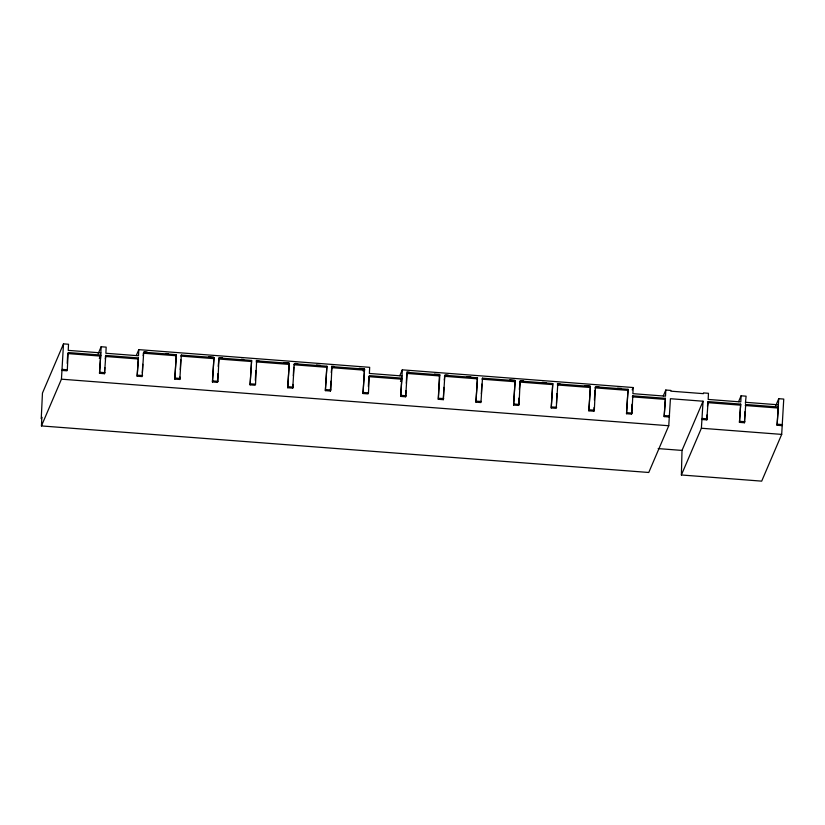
<?xml version="1.0" encoding="UTF-8"?>
<svg xmlns="http://www.w3.org/2000/svg" width="825" height="825" viewBox="0 0 825 825"><rect width="100%" height="100%" fill="white"/><g stroke="black" fill="none" stroke-linecap="round" stroke-linejoin="round"><path stroke-width="1.24" d="M775.727 405.714L778.738 398.692L783.75 399.073L781.688 434.393L761.692 481.14L681.388 474.983L701.384 428.237L703.055 401.218L670.426 398.712L668.755 425.741L648.759 472.478L41.446 425.927L41.858 417.172L41.25 418.595L42.457 393.071L63.504 343.86L68.516 344.242L68.227 350.377L100.856 352.873L101.145 346.748L106.167 347.129L105.878 353.265L138.507 355.761L138.796 349.635L369.672 367.331L369.383 373.457L402.012 375.963L402.301 369.837L633.177 387.533L632.888 393.659L665.517 396.165L665.806 390.029L670.818 390.421L670.787 391.163L703.416 393.659L703.447 392.917L708.458 393.298L708.17 399.434L740.798 401.93L741.087 395.804L746.109 396.186L745.377 403.353M41.446 425.927L61.442 379.18L63.504 343.86M67.227 363.423L67.691 353.574L100.32 356.08M61.854 370.425L66.877 370.817L67.32 369.775L68.135 352.543L100.753 355.049L99.505 373.312L104.517 373.694L105.775 355.431L138.404 357.937L137.146 376.2L142.158 376.582L143.705 352.192L176.333 354.688L174.787 379.088L179.809 379.469L181.345 355.07L213.974 357.576L212.438 381.975L217.449 382.357L217.893 381.325L218.996 357.957L251.625 360.463L250.078 384.852L255.09 385.244L255.533 384.202L256.637 360.845L289.266 363.351L287.719 387.74L292.741 388.132L294.278 363.732L326.906 366.228L325.359 390.627L330.382 391.009L330.825 389.978L331.928 366.62L364.547 369.115L363.01 393.515L368.022 393.896L368.466 392.865L369.28 375.633L401.909 378.128L400.651 396.402L405.663 396.784L407.21 372.384L439.838 374.89L438.292 399.29L443.314 399.671L444.85 375.272L477.479 377.778L475.942 402.167L480.954 402.559L482.501 378.159L515.13 380.665L513.583 405.054L518.595 405.436L519.038 404.405L520.142 381.047L552.771 383.543L551.224 407.942L556.246 408.323L557.783 383.934L590.411 386.43L588.864 410.829L593.887 411.211L594.33 410.18L595.433 386.822L628.062 389.317L626.515 413.717L631.527 414.098L631.971 413.067L632.785 395.835L665.414 398.331L664.156 416.604L669.168 416.986M99.505 373.312L100.856 352.873M104.517 373.694L104.806 367.548M105.218 358.927L105.775 355.431M137.146 376.2L138.404 357.937M142.333 372.9L142.746 364.289M143.148 355.678L143.705 352.192M174.787 379.088L176.333 354.688M179.809 379.469L179.922 377.015M180.273 369.631L180.737 359.793M212.438 381.975L213.974 357.576M217.449 382.357L217.852 373.746M218.202 366.372L218.996 357.957M250.078 384.852L251.625 360.463M255.327 380.325L255.791 370.487M287.719 387.74L289.266 363.351M292.741 388.132L292.906 384.44M293.318 375.829L293.721 367.228M325.359 390.627L326.906 366.228M330.382 391.009L330.846 381.181M331.248 372.57L331.928 366.62M363.01 393.515L364.547 369.115M368.373 386.512L368.775 377.891M400.651 396.402L402.012 375.963M405.663 396.784L405.962 390.637M406.302 383.254L406.766 373.426L439.395 375.922L439.838 374.89M438.292 399.29L439.395 375.922M443.314 399.671L443.891 387.379M444.242 379.995L444.85 375.272M475.942 402.167L477.479 377.778M481.357 393.948L481.821 384.11M513.583 405.054L515.13 380.665M518.595 405.436L518.946 398.062M519.348 389.462L520.142 381.047M551.224 407.942L552.771 383.543M556.473 403.404L556.937 393.577M588.864 410.829L590.411 386.43M593.887 411.211L594.062 407.519M594.413 400.146L594.866 390.308M626.515 413.717L628.062 389.317M631.527 414.098L631.991 404.25M664.156 416.604L665.414 398.331M703.055 401.218L682.007 450.419L681.388 474.983M701.797 419.482L706.819 419.873L707.046 414.944M707.458 406.333L708.067 401.6L740.695 404.106L739.447 422.369L744.459 422.751L745.717 404.487L778.346 406.993L777.088 425.257L782.1 425.638M706.819 419.873L708.067 401.6M739.447 422.369L740.695 404.106M744.459 422.751L744.985 411.675M777.088 425.257L778.738 398.692M98.144 353.781L101.145 346.748M99.32 358.421L100.753 355.049M136.29 355.493L138.796 349.635M181.345 355.07L180.912 356.111L213.531 358.607M256.637 360.845L256.193 361.876L288.822 364.382M363.175 371.064L364.176 368.723L359.153 368.342M399.795 375.695L402.301 369.837M400.465 381.501L401.909 378.128M482.501 378.159L482.058 379.191L514.687 381.697M557.783 383.934L557.339 384.966L589.968 387.472M632.177 389.874L633.177 387.533M632.785 395.835L632.342 396.866L664.971 399.362M663.3 395.887L665.806 390.029M738.581 401.662L741.087 395.804M745.717 404.487L745.274 405.518L777.903 408.024L778.346 406.993M144.581 351.893L147.097 352.079M165.918 353.523L168.434 353.719M208.581 356.792L213.603 357.184M219.873 357.658L222.379 357.854M241.209 359.298L243.715 359.483M256.266 360.453L258.772 360.638M283.872 362.567L288.894 362.948M295.164 363.433L297.67 363.629M316.491 365.062L320.255 365.351M331.547 366.218L334.063 366.413M406.838 371.993L409.344 372.188M434.445 374.107L439.467 374.498M445.737 374.973L448.243 375.169M467.063 376.613L470.838 376.901M509.737 379.882L514.748 380.263M521.018 380.748L523.535 380.933M542.355 382.377L546.119 382.666M557.411 383.532L559.917 383.728M585.018 385.657L590.04 386.038M596.31 386.512L598.816 386.708M617.647 388.152L621.411 388.441M143.261 353.224L175.89 355.719M218.553 358.999L251.182 361.494M293.834 364.763L326.463 367.269M331.485 367.651L364.114 370.157M444.417 376.303L477.036 378.809M519.698 382.078L552.327 384.584M594.99 387.853L627.619 390.349M745.821 402.322L778.449 404.817M105.332 356.462L137.961 358.968M368.837 376.664L401.466 379.17M707.633 402.641L740.252 405.137M62.298 369.394L67.32 369.775M99.949 372.281L104.961 372.663M137.589 375.169L142.601 375.55M175.23 378.056L180.252 378.438M212.871 380.933L217.893 381.325M250.522 383.821L255.533 384.202M288.162 386.708L293.174 387.09M325.803 389.596L330.825 389.978M363.454 392.483L368.466 392.865M401.094 395.361L406.106 395.752M438.735 398.248L443.757 398.64M476.386 401.136L481.398 401.517M514.027 404.023L519.038 404.405M551.667 406.911L556.679 407.292M589.308 409.798L594.33 410.18M626.959 412.675L631.971 413.067M664.599 415.563L669.611 415.955M702.24 418.45L707.262 418.832M739.891 421.338L744.903 421.719M777.532 424.225L782.543 424.607M61.442 379.18L668.755 425.741M701.384 428.237L781.688 434.393M658.164 448.594L682.007 450.419"/></g></svg>
